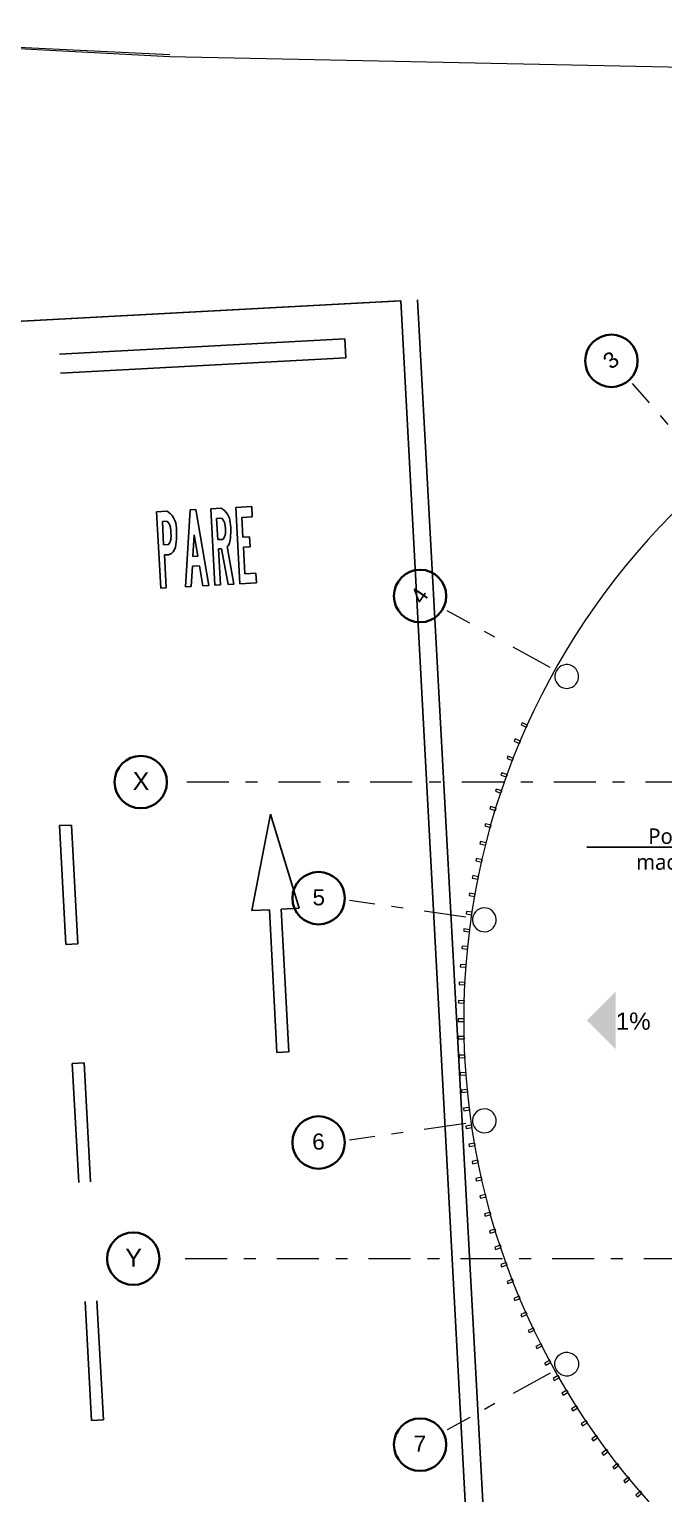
# Model space of a CAD drawing. Header units: metres. Extents: x 27 to 147, y -173 to 8.
# Drawn here: x 36.24 to 41.57, y -105.31 to -93.02 of the extents above; entities that cross this region are included whole.
import ezdxf
from ezdxf import colors
from ezdxf.entities.mleader import LeaderData, LeaderLine
from ezdxf.math import Vec2, Vec3

# ---------------------------------------------------------------- set-up
doc = ezdxf.new("R2010")
doc.units = ezdxf.units.M
doc.linetypes.add('Dot & Dashed', pattern=[0.670278, 0.352778, -0.176389, 0, -0.141111])
for name, color, linetype, lineweight, true_color in [('Annotation - Text_Pen_No__167', 7, 'Continuous', 13, 0x6a6a6a), ('RAMPA PROPUESTA 1 CERRAMIENTO_Pen_No__167', 7, 'Continuous', 13, 0x6a6a6a), ('Structural - Bearing_Pen_No__167', 7, 'Continuous', 13, 0x6a6a6a)]:
    doc.layers.add(name, color=color, linetype=linetype, lineweight=lineweight, true_color=true_color)
for name, color, linetype, lineweight in [('Drawing & Figure_Pen_No__1', 7, 'Continuous', 13), ('Drawing & Figure_Pen_No__122', 9, 'Continuous', 13), ('Drawing & Figure_Pen_No__7', 7, 'Continuous', 35), ('Estructura – Carga_Pen_No__1', 7, 'Continuous', 13), ('GRAFO 0 BLANCO', 7, 'Continuous', 0), ('letras sr', 7, 'Continuous', 5)]:
    doc.layers.add(name, color=color, linetype=linetype, lineweight=lineweight)
doc.layers.add('Rampa', color=41, linetype='Continuous')
doc.layers.add('Separador de bike pintado', color=8, linetype='Continuous')
doc.styles.add('Generales', font='trebuc.ttf', dxfattribs={"height": 0.1})
doc.styles.add('GENERATED_STYLE_1', font='arialbd.ttf')

msp = doc.modelspace()

# ---------------------------------------------------------------- hatches: boundary and pattern name
at = {"layer": 'Estructura – Carga_Pen_No__1', "linetype": 'Continuous', "lineweight": 13}
msp.add_hatch(color=7, dxfattribs=at).paths.add_polyline_path([(41.166, -101.096), (41.166, -101.583), (40.923, -101.34)])

# ---------------------------------------------------------------- linework, layer by layer
at = {"color": 251, "true_color": 0x636466}
for p, q in [((39.356, -95.3), (33.207, -95.632)), ((39.361, -95.3), (33.212, -95.632)), ((39.361, -95.3), (40.146, -109.928)), ((39.5, -95.292), (40.296, -109.92))]:
    msp.add_line(p, q, dxfattribs=at)
at = {"layer": 'Drawing & Figure_Pen_No__1', "linetype": 'Continuous'}
msp.add_line((37.423, -93.237), (33.075, -93.021), dxfattribs=at)
at = {"layer": 'Drawing & Figure_Pen_No__122', "color": 9, "linetype": 'Dot & Dashed', "lineweight": 13}
for p, q in [((41.951, -96.74), (41.307, -95.993)), ((40.615, -98.378), (39.751, -97.903)), ((42.538, -99.34), (37.438, -99.34)), ((39.906, -100.473), (38.93, -100.333)), ((39.906, -102.206), (38.93, -102.346)), ((42.525, -103.34), (37.375, -103.34)), ((40.615, -104.302), (39.751, -104.776))]:
    msp.add_line(p, q, dxfattribs=at)
at = {"layer": 'Drawing & Figure_Pen_No__7', "color": 7, "linetype": 'Continuous', "lineweight": 35}
for centre in [(41.129, -95.804), (39.523, -97.778), (37.178, -99.34), (38.671, -100.314), (38.671, -102.365), (37.115, -103.34), (39.523, -104.901)]:
    msp.add_circle(centre, 0.22, dxfattribs=at)
at = {"layer": 'GRAFO 0 BLANCO', "color": 7}
msp.add_lwpolyline([(33.075, -93.021), (37.422, -93.249), (43.764, -93.382), (44.724, -93.408), (51.784, -93.59), (64.025, -93.932), (70.185, -94.06), (83.803, -94.342)], dxfattribs=at)
at = {"layer": 'Rampa'}
for q in [(33.365, -95.624), (40.146, -109.928)]:
    msp.add_line((39.361, -95.3), q, dxfattribs=at)
at = {"layer": 'RAMPA PROPUESTA 1 CERRAMIENTO_Pen_No__167', "color": 251, "linetype": 'Continuous', "lineweight": 13, "true_color": 0x6a6a6a}
for points in [[(40.379, -98.842), (40.371, -98.86), (40.417, -98.88), (40.425, -98.862)], [(40.32, -98.978), (40.312, -98.996), (40.358, -99.016), (40.366, -98.997)], [(40.261, -99.123), (40.254, -99.142), (40.3, -99.16), (40.307, -99.142)], [(40.209, -99.262), (40.202, -99.281), (40.249, -99.297), (40.256, -99.279)], [(40.161, -99.398), (40.155, -99.417), (40.202, -99.433), (40.208, -99.414)], [(40.113, -99.545), (40.108, -99.564), (40.155, -99.579), (40.161, -99.56)], [(40.071, -99.689), (40.066, -99.708), (40.114, -99.721), (40.119, -99.702)], [(40.031, -99.838), (40.026, -99.857), (40.075, -99.869), (40.079, -99.85)], [(39.996, -99.98), (39.992, -100), (40.041, -100.011), (40.045, -99.991)], [(39.965, -100.125), (39.961, -100.145), (40.01, -100.155), (40.014, -100.135)], [(39.937, -100.271), (39.934, -100.291), (39.983, -100.299), (39.986, -100.28)], [(39.912, -100.426), (39.909, -100.446), (39.958, -100.453), (39.961, -100.433)], [(39.891, -100.572), (39.889, -100.592), (39.938, -100.598), (39.941, -100.579)], [(39.875, -100.716), (39.873, -100.736), (39.922, -100.741), (39.924, -100.721)], [(39.861, -100.87), (39.859, -100.89), (39.909, -100.893), (39.911, -100.874)], [(39.851, -101.019), (39.85, -101.039), (39.9, -101.042), (39.901, -101.022)], [(39.845, -101.173), (39.845, -101.193), (39.894, -101.195), (39.895, -101.175)], [(39.843, -101.328), (39.843, -101.348), (39.893, -101.348), (39.893, -101.328)], [(39.844, -101.476), (39.845, -101.496), (39.895, -101.495), (39.894, -101.475)], [(39.85, -101.633), (39.851, -101.653), (39.901, -101.651), (39.9, -101.631)], [(39.859, -101.781), (39.86, -101.801), (39.91, -101.797), (39.909, -101.777)], [(39.871, -101.925), (39.873, -101.944), (39.923, -101.94), (39.921, -101.92)], [(39.888, -102.078), (39.891, -102.098), (39.94, -102.092), (39.938, -102.072)], [(39.908, -102.227), (39.911, -102.246), (39.961, -102.239), (39.958, -102.219)], [(39.933, -102.379), (39.936, -102.399), (39.985, -102.39), (39.982, -102.37)], [(39.96, -102.523), (39.964, -102.543), (40.013, -102.533), (40.009, -102.513)], [(39.99, -102.668), (39.995, -102.688), (40.044, -102.677), (40.039, -102.657)], [(40.025, -102.813), (40.03, -102.832), (40.078, -102.82), (40.073, -102.8)], [(40.065, -102.965), (40.07, -102.984), (40.118, -102.97), (40.113, -102.951)], [(40.106, -103.107), (40.112, -103.126), (40.16, -103.111), (40.154, -103.092)], [(40.15, -103.244), (40.156, -103.263), (40.204, -103.247), (40.197, -103.228)], [(40.2, -103.39), (40.207, -103.409), (40.254, -103.392), (40.247, -103.373)], [(40.253, -103.531), (40.26, -103.549), (40.306, -103.531), (40.299, -103.512)], [(40.31, -103.674), (40.318, -103.692), (40.364, -103.673), (40.356, -103.654)], [(40.368, -103.808), (40.376, -103.827), (40.422, -103.806), (40.414, -103.788)], [(40.43, -103.943), (40.439, -103.961), (40.484, -103.94), (40.475, -103.922)], [(40.495, -104.077), (40.504, -104.094), (40.549, -104.072), (40.54, -104.054)], [(40.568, -104.216), (40.578, -104.233), (40.622, -104.21), (40.612, -104.192)], [(40.64, -104.345), (40.65, -104.363), (40.693, -104.338), (40.683, -104.32)], [(40.713, -104.47), (40.723, -104.487), (40.766, -104.461), (40.755, -104.444)], [(40.794, -104.601), (40.805, -104.618), (40.847, -104.591), (40.836, -104.574)], [(40.876, -104.726), (40.887, -104.743), (40.929, -104.715), (40.918, -104.698)], [(40.964, -104.853), (40.975, -104.87), (41.016, -104.841), (41.005, -104.824)], [(41.05, -104.972), (41.062, -104.988), (41.102, -104.958), (41.09, -104.942)], [(41.14, -105.09), (41.153, -105.105), (41.192, -105.074), (41.18, -105.059)], [(41.234, -105.205), (41.246, -105.221), (41.285, -105.189), (41.272, -105.173)], [(41.335, -105.325), (41.348, -105.34), (41.386, -105.307), (41.373, -105.292)]]:
    msp.add_lwpolyline(points, close=True, dxfattribs=at)
at = {"layer": 'Separador de bike pintado'}
for p, q in [((36.495, -95.748), (38.891, -95.619)), ((38.9, -95.779), (38.891, -95.619)), ((36.503, -95.908), (38.9, -95.779)), ((37.311, -97.071), (37.4, -97.066)), ((37.346, -97.712), (37.311, -97.071)), ((37.592, -97.055), (37.553, -97.7)), ((37.592, -97.055), (37.64, -97.052)), ((37.64, -97.052), (37.748, -97.69)), ((37.766, -97.046), (37.854, -97.042)), ((37.766, -97.046), (37.801, -97.687)), ((38.11, -97.027), (37.976, -97.034)), ((37.976, -97.034), (38.011, -97.676)), ((38.114, -97.114), (38.11, -97.027)), ((37.36, -97.152), (37.398, -97.15)), ((37.36, -97.152), (37.37, -97.349)), ((37.815, -97.127), (37.857, -97.125)), ((37.824, -97.305), (37.815, -97.127)), ((38.027, -97.118), (38.114, -97.114)), ((38.036, -97.284), (38.027, -97.118)), ((37.37, -97.349), (37.408, -97.347)), ((37.627, -97.265), (37.616, -97.447)), ((37.627, -97.265), (37.658, -97.444)), ((37.824, -97.305), (37.867, -97.303)), ((38.092, -97.28), (38.036, -97.284)), ((38.097, -97.364), (38.092, -97.28)), ((37.376, -97.433), (37.416, -97.431)), ((37.376, -97.433), (37.391, -97.709)), ((37.616, -97.447), (37.658, -97.444)), ((37.831, -97.383), (37.855, -97.382)), ((37.847, -97.685), (37.831, -97.383)), ((37.855, -97.382), (37.912, -97.681)), ((37.904, -97.363), (37.958, -97.678)), ((38.04, -97.367), (38.097, -97.364)), ((38.052, -97.592), (38.04, -97.367)), ((37.611, -97.527), (37.601, -97.698)), ((37.611, -97.527), (37.671, -97.524)), ((37.671, -97.524), (37.7, -97.692)), ((38.144, -97.587), (38.052, -97.592)), ((38.149, -97.668), (38.144, -97.587)), ((37.391, -97.709), (37.346, -97.712)), ((37.553, -97.7), (37.601, -97.698)), ((37.7, -97.692), (37.748, -97.69)), ((37.801, -97.687), (37.847, -97.685)), ((37.912, -97.681), (37.958, -97.678)), ((38.011, -97.676), (38.149, -97.668)), ((38.109, -100.419), (38.267, -99.609)), ((38.267, -99.609), (38.508, -100.398)), ((36.595, -99.7), (36.495, -99.705)), ((36.495, -99.705), (36.549, -100.703)), ((36.595, -99.7), (36.649, -100.698)), ((38.259, -100.411), (38.109, -100.419)), ((38.32, -101.609), (38.259, -100.411)), ((38.508, -100.398), (38.358, -100.406)), ((38.42, -101.604), (38.358, -100.406)), ((36.549, -100.703), (36.649, -100.698)), ((38.32, -101.609), (38.42, -101.604)), ((36.703, -101.697), (36.603, -101.702)), ((36.603, -101.702), (36.657, -102.701)), ((36.703, -101.697), (36.757, -102.695)), ((36.711, -103.699), (36.764, -104.698)), ((36.81, -103.694), (36.864, -104.692)), ((36.764, -104.698), (36.864, -104.692))]:
    msp.add_line(p, q, dxfattribs=at)
for centre, radius, start, end in [((37.318, -97.201), 0.157, 5.4758, 58.9339), ((37.773, -97.176), 0.157, 5.4758, 58.9339), ((37.314, -97.234), 0.119, 18.4946, 44.8269), ((36.946, -97.273), 0.486, 357.0251, 9.1538), ((36.858, -97.257), 0.621, 349.6953, 6.6214), ((37.777, -97.203), 0.112, 16.1359, 44.1784), ((37.673, -97.224), 0.217, 352.308, 13.8709), ((37.418, -97.228), 0.516, 348.4058, 7.4263), ((37.316, -97.273), 0.119, 321.352, 347.6843), ((37.778, -97.234), 0.112, 322.0005, 350.043), ((37.852, -97.308), 0.0755, 313.6877, 341.959), ((37.389, -97.354), 0.0811, 289.2818, 349.8707)]:
    msp.add_arc(centre, radius, start, end, dxfattribs=at)
at = {"layer": 'Structural - Bearing_Pen_No__167', "color": 251, "linetype": 'Continuous', "lineweight": 13, "true_color": 0x6a6a6a}
for points in [[(51.812, -107.371), (51.812, -95.308), (45.864, -95.308, 0.990538), (45.864, -107.371)], [(40.705, -98.541, 0.414214), (40.841, -98.502, 0.414214), (40.803, -98.366, 0.414214), (40.667, -98.405, 0.414214)], [(40.049, -100.595, 0.414214), (40.162, -100.51, 0.414214), (40.077, -100.397, 0.414214), (39.964, -100.482, 0.414214)], [(40.077, -102.282, 0.414214), (40.162, -102.169, 0.414214), (40.049, -102.084, 0.414214), (39.964, -102.197, 0.414214)], [(40.705, -104.138, -0.414214), (40.841, -104.177, -0.414214), (40.803, -104.313, -0.414214), (40.667, -104.274, -0.414214)]]:
    msp.add_lwpolyline(points, format="xyb", close=True, dxfattribs=at)

# ---------------------------------------------------------------- texts
at = {"layer": 'Annotation - Text_Pen_No__167', "color": 251, "linetype": 'Continuous', "lineweight": 13, "true_color": 0x6a6a6a, "insert": (41.166, -101.274), "char_height": 0.145, "attachment_point": 1, "style": 'GENERATED_STYLE_1'}
msp.add_mtext('\\A1;{\\pql;\\fArial|b0|i0|c0|p34;1%}', dxfattribs=at)
at = {"layer": 'Drawing & Figure_Pen_No__7', "color": 7, "linetype": 'Continuous', "lineweight": 35, "style": 'GENERATED_STYLE_1'}
for s, insert, char_height, attachment_point, rotation in [('\\A1;{\\pql;\\fArial|b0|i0|c0|p34;3}', (41.127, -95.884), 0.135, 7, 38.0234), ('\\A1;{\\pql;\\fArial|b0|i0|c0|p34;4}', (39.542, -97.855), 0.135, 7, 54.8734), ('\\A1;{\\pql;\\fArial|b0|i0|c0|p34;X}', (37.11, -99.406), 0.15, 7, 359.7107), ('\\A1;{\\pqr;\\fArial|b0|i0|c0|p34;6}', (38.724, -102.425), 0.135, 9, 1.7917), ('\\A1;{\\pql;\\fArial|b0|i0|c0|p34;Y}', (37.047, -103.406), 0.15, 7, 359.7107)]:
    msp.add_mtext(s, dxfattribs=dict(at, insert=insert, char_height=char_height, attachment_point=attachment_point, rotation=rotation))
at = {"layer": 'Drawing & Figure_Pen_No__7', "color": 7, "linetype": 'Continuous', "lineweight": 35, "char_height": 0.135, "style": 'GENERATED_STYLE_1'}
for s, insert, attachment_point in [('\\A1;{\\pql;\\fArial|b0|i0|c0|p34;5}', (38.62, -100.376), 7), ('\\A1;{\\pqr;\\fArial|b0|i0|c0|p34;7}', (39.574, -104.96), 9)]:
    msp.add_mtext(s, dxfattribs=dict(at, insert=insert, attachment_point=attachment_point))

# ---------------------------------------------------------------- leaders
at = {"layer": 'letras sr'}
ml = msp.add_multileader_mtext('Standard', dxfattribs=at)
ml.set_content('Policarbonato macizo e=8mm', color=256, style='Generales')
ml.set_leader_properties()
ml.build(insert=Vec2(0, 0))
ml.multileader.update_dxf_attribs({"text_right_attachment_type": 6, "dogleg_length": 0.183, "arrow_head_size": 0.18})
ctx = ml.context
ctx.base_point, ctx.char_height, ctx.arrow_head_size, ctx.landing_gap_size, ctx.plane_origin = Vec3(41.28, -99.795), 0.13, 0.18, 0.09, Vec3(42.193, -99.11)
ctx.right_attachment, ctx.text_align_type = 6, 2
notes = []
notes.append((ctx, [(1, (1, 1, 0), (42.821, -99.885), (-1, 0), 0.183, [(1, [(43.078, -100.471)], 0, [])])]))
ctx.mtext.insert, ctx.mtext.width, ctx.mtext.alignment, ctx.mtext.flow_direction = Vec3(42.548, -99.729), 1.60841, 3, 5
for ctx, leaders in notes:
    for number, flags, end, landing, length, lines in leaders:
        leader = LeaderData()
        leader.index, (leader.has_last_leader_line, leader.has_dogleg_vector, leader.attachment_direction) = number, flags
        leader.last_leader_point, leader.dogleg_vector, leader.dogleg_length = Vec3(end), Vec3(landing), length
        for number, points, colour, breaks in lines:
            line = LeaderLine()
            line.index, line.vertices, line.color, line.breaks = number, Vec3.list(points), colors.encode_raw_color(colour), breaks
            leader.lines.append(line)
        ctx.leaders.append(leader)

doc.saveas('drawing.dxf')
